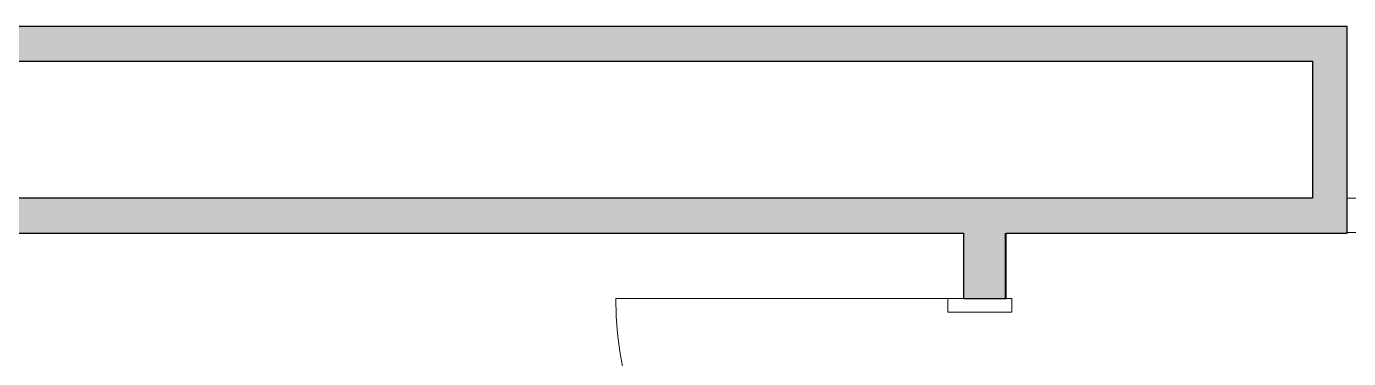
# Model space of a CAD drawing. Header units: millimetres. Extents: x 155927 to 326028, y -36033 to 97293.
# Drawn here: x 180943 to 184783, y 14743 to 15708 of the extents above; entities that cross this region are included whole.
import ezdxf

# ---------------------------------------------------------------- set-up
doc = ezdxf.new("R2010")
doc.units = ezdxf.units.MM
doc.header["$MEASUREMENT"] = 0
for name, color, linetype, lineweight in [('A-DOOR', 4, 'CONTINUOUS', 9), ('A-DOOR-FRAM', 4, 'CONTINUOUS', 18), ('A-GLAZ-CWMG', 7, 'CONTINUOUS', 9), ('A-WALL-PATT', 7, 'CONTINUOUS', 9), ('I-WALL', 7, 'CONTINUOUS', 9)]:
    doc.layers.add(name, color=color, linetype=linetype, lineweight=lineweight)

msp = doc.modelspace()

# ---------------------------------------------------------------- hatches: boundary and pattern name
at = {"layer": 'A-WALL-PATT'}
for points in [[(184678.3, 15606.6), (184678.3, 15707.6), (174540.2, 15707.6), (174540.2, 15606.6), (184169.7, 15606.6)], [(184779.3, 15208.6), (184779.3, 15707.6), (184678.3, 15707.6), (184678.3, 15208.6)], [(183788.8, 15107.6), (184779.3, 15107.6), (184779.3, 15208.6), (174540.2, 15208.6), (174540.2, 15107.6), (183786.8, 15107.6)]]:
    msp.add_hatch(color=256, dxfattribs=at).paths.add_polyline_path(points, flags=0)
h = msp.add_hatch(color=256, dxfattribs=at)
h.paths.add_polyline_path([(183786.8, 13556.6), (183786.8, 13907.6), (183664.8, 13907.6), (183664.8, 13556.6), (183776.8, 13556.6)], flags=0)
h.paths.add_polyline_path([(183786.8, 14917.6), (183786.8, 15107.6), (183664.8, 15107.6), (183664.8, 14917.6)], flags=0)

# ---------------------------------------------------------------- linework, layer by layer
at = {"layer": 'A-DOOR'}
msp.add_line((183664.8, 14917.6), (182654.8, 14917.6), dxfattribs=at)
msp.add_arc((183664.8, 14917.6), 1010, 180, 270, dxfattribs=at)
at = {"layer": 'A-DOOR-FRAM', "lineweight": 20}
for p, q in [((183664.8, 14917.6), (183618.8, 14917.6)), ((183618.8, 14917.6), (183618.8, 14877.6)), ((183804.8, 14917.6), (183786.8, 14917.6)), ((183804.8, 14877.6), (183804.8, 14917.6)), ((183618.8, 14877.6), (183804.8, 14877.6))]:
    msp.add_line(p, q, dxfattribs=at)
at = {"layer": 'A-GLAZ-CWMG', "lineweight": 20}
for p, q in [((184829.3, 15208.6), (184779.3, 15208.6)), ((184779.3, 15208.6), (184779.3, 15108.6)), ((184779.3, 15108.6), (184829.3, 15108.6))]:
    msp.add_line(p, q, dxfattribs=at)
at = {"layer": 'I-WALL', "lineweight": 30}
for p, q in [((184678.3, 15707.6), (174540.2, 15707.6)), ((184779.3, 15707.6), (184678.3, 15707.6)), ((184779.3, 15208.6), (184779.3, 15707.6)), ((174540.2, 15606.6), (184678.3, 15606.6)), ((184678.3, 15606.6), (184678.3, 15208.6)), ((184678.3, 15208.6), (174540.2, 15208.6)), ((184779.3, 15107.6), (184779.3, 15208.6)), ((174540.2, 15107.6), (183664.8, 15107.6)), ((183664.8, 15107.6), (183664.8, 14917.6)), ((183786.8, 14917.6), (183786.8, 15107.6)), ((183786.8, 15107.6), (183786.8, 14917.6)), ((183788.8, 15107.6), (184779.3, 15107.6)), ((183788.8, 14917.6), (183788.8, 15107.6)), ((183664.8, 14917.6), (183786.8, 14917.6)), ((183786.8, 14917.6), (183788.8, 14917.6))]:
    msp.add_line(p, q, dxfattribs=at)

doc.saveas('drawing.dxf')
